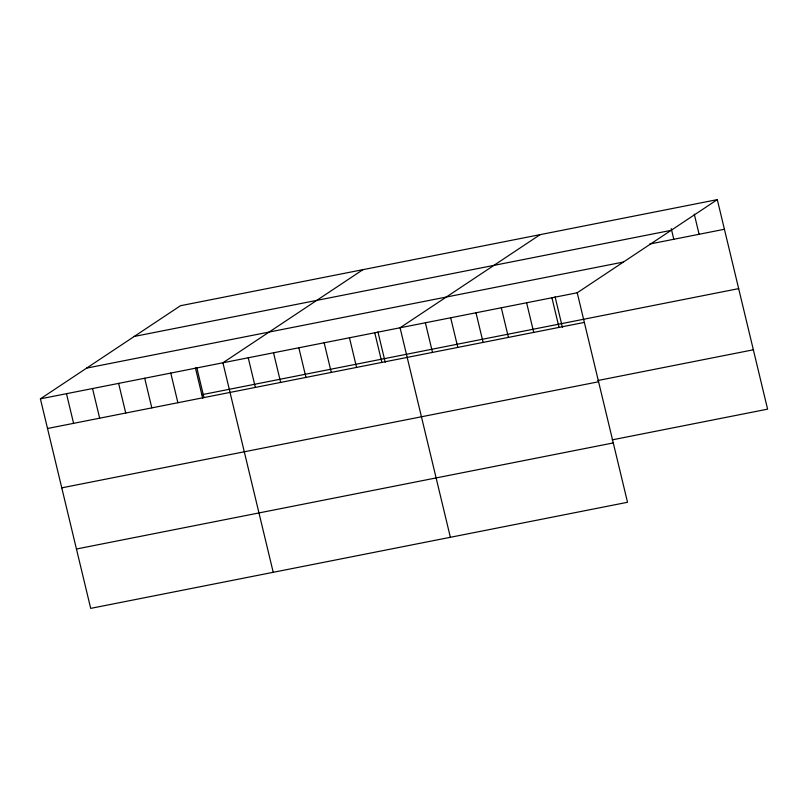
<?xml version="1.0" encoding="UTF-8"?>
<svg xmlns="http://www.w3.org/2000/svg" width="808" height="808" viewBox="0 0 808 808"><rect width="100%" height="100%" fill="white"/><g stroke="black" fill="none" stroke-linecap="round" stroke-linejoin="round"><path stroke-width="1.21" d="M717.302 199.627L577.225 292.769L627.523 502.283L90.698 608.374L40.4 398.849L180.477 305.717L717.302 199.627L767.6 409.151L612.141 439.875M362.994 269.64L222.917 362.782L273.225 572.306M540.148 234.633L400.071 327.775L450.369 537.29M134.249 336.451L671.074 230.361M649.693 244.036L724.412 229.27M86.628 368.115L623.453 262.034M40.4 398.849L577.225 292.769M201.838 394.718L738.663 288.628M47.52 428.493L584.335 322.402M597.89 380.507L753.349 349.793M61.772 487.85L598.587 381.77M76.447 549.006L613.272 442.925M694.264 214.11L699.102 234.269M671.236 228.603L673.801 239.269M555.086 296.869L562.378 327.23M551.915 297.768L559.035 327.402M526.614 302.768L533.724 332.411M501.303 307.767L508.414 337.411M475.993 312.767L483.113 342.41M450.682 317.776L457.803 347.41M425.382 322.776L432.492 352.409M377.932 331.876L385.224 362.247M374.761 332.775L381.881 362.418M349.46 337.774L356.57 367.418M324.149 342.774L331.27 372.417M298.839 347.773L305.959 377.417M273.538 352.783L280.649 382.416M248.228 357.782L255.348 387.416M196.849 367.933L203.959 397.576M195.415 367.943L202.707 398.314M170.771 373.084L177.891 402.727M144.693 378.235L151.813 407.878M118.624 383.396L125.735 413.029M92.546 388.547L99.667 418.18M66.478 393.698L73.589 423.341"/></g></svg>
